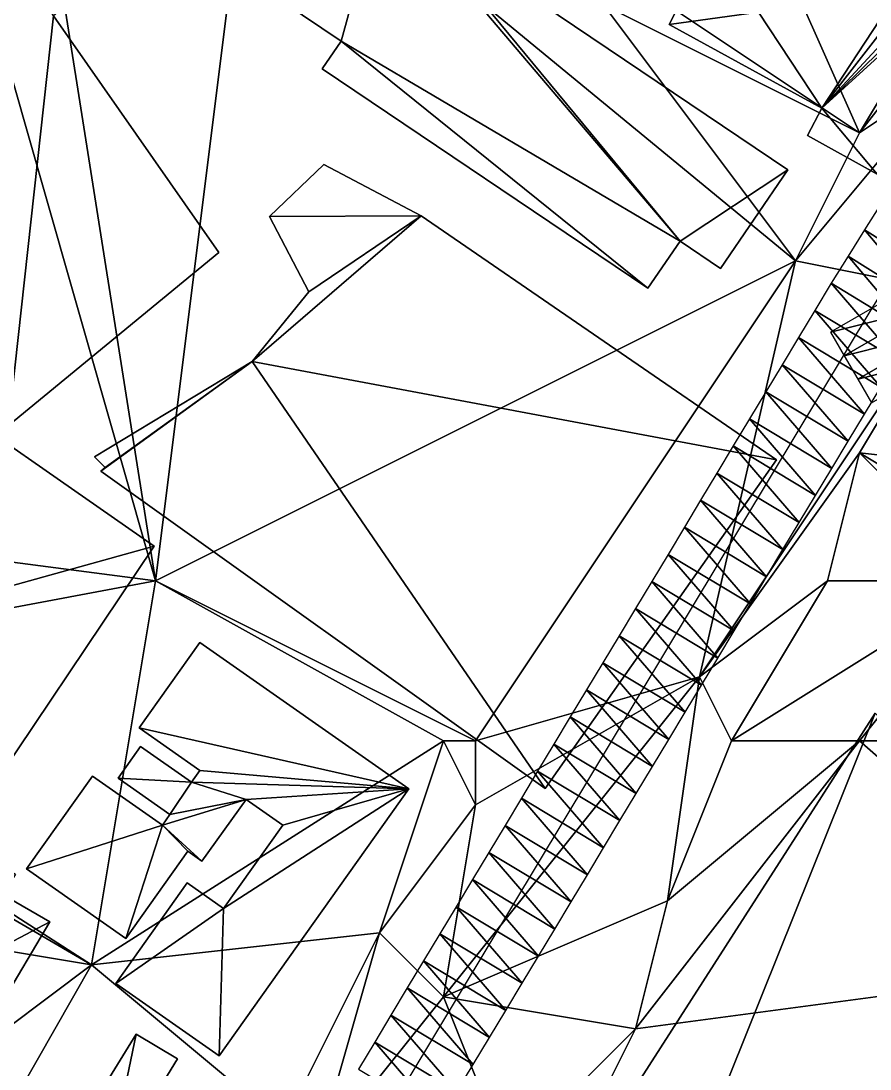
# Model space of a CAD drawing. Header units: metres. Extents: x -1103 to 901, y -902 to 905.
# Drawn here: x -820.4 to -767.3, y 45.5 to 111 of the extents above; entities that cross this region are included whole.
import ezdxf

# ---------------------------------------------------------------- set-up
doc = ezdxf.new("R2010")
doc.units = ezdxf.units.M
for name, color, linetype in [('OSM_BUILDING_FOOTPRINTS', 7, 'CONTINUOUS'), ('OSM_BUILDING_ROOFS', 1, 'CONTINUOUS'), ('OSM_BUILDING_WALLS', 8, 'CONTINUOUS'), ('OSM_ROAD_AXES', 2, 'CONTINUOUS'), ('OSM_ROAD_SURFACE', 9, 'CONTINUOUS'), ('OSM_TERRAIN', 3, 'CONTINUOUS')]:
    doc.layers.add(name, color=color, linetype=linetype)

msp = doc.modelspace()

# ---------------------------------------------------------------- linework, layer by layer
at = {"layer": 'OSM_BUILDING_FOOTPRINTS'}
for points in [[(-777.399, 122.86, 14.287), (-771.297, 129.617, 14.287), (-771.706, 130.203, 14.287), (-767.075, 135.025, 14.287), (-756.983, 125.293, 14.287), (-757.734, 124.795, 14.287), (-756.496, 123.38, 14.287), (-756.22, 120.814, 14.287), (-756.96, 118.724, 14.287), (-756.275, 118.403, 14.287), (-766.897, 101.428, 14.287), (-771.253, 103.827, 14.287), (-770.346, 105.541, 14.287), (-779.886, 110.772, 14.287), (-778.15, 114.201, 14.287), (-774.304, 111.535, 14.287), (-769.341, 120.781, 14.287), (-771.551, 123.402, 14.287), (-774.613, 120.349, 14.287), (-777.399, 122.86, 14.287)], [(-867.453, 95.2, 15.002), (-826.787, 125.635, 15.002), (-815.623, 113.559, 15.002), (-818.375, 111.314, 15.002), (-808.028, 96.517, 15.002), (-821.182, 85.712, 15.002), (-828.456, 91.241, 15.002), (-838.315, 87.835, 15.002), (-843.654, 84.805, 15.002), (-846.683, 86.43, 15.002), (-850.618, 89.56, 15.002), (-851.956, 88.399, 15.002), (-860.202, 87.602, 15.002), (-867.453, 95.2, 15.002)], [(-805.641, 125.27, 15.028), (-797.406, 119.719, 15.028), (-797.804, 119.133, 15.028), (-795.859, 117.817, 15.028), (-796.024, 117.573, 15.028), (-772.48, 101.682, 15.028), (-776.691, 95.522, 15.028), (-779.2, 97.225, 15.028), (-781.223, 94.283, 15.028), (-801.573, 108.007, 15.028), (-800.401, 109.732, 15.028), (-811.256, 117.064, 15.028), (-805.641, 125.27, 15.028)], [(-801.474, 102.013, 15.056), (-795.394, 98.806, 15.056), (-773.187, 83.556, 15.056), (-787.645, 63.019, 15.056), (-815.401, 82.859, 15.056), (-815.147, 83.091, 15.056), (-815.799, 83.744, 15.056), (-805.961, 89.716, 15.056), (-802.413, 94.062, 15.056), (-804.867, 98.762, 15.056), (-801.474, 102.013, 15.056)], [(-831.606, 77.959, 15.004), (-827.969, 83.113, 15.004), (-831.186, 85.347, 15.004), (-828.29, 89.45, 15.004), (-812.085, 78.17, 15.004), (-823.879, 60.619, 15.004), (-830.71, 65.043, 15.004), (-826.41, 74.177, 15.004), (-831.606, 77.959, 15.004)], [(-809.233, 72.154, 14.989), (-796.167, 62.997, 14.989), (-808.017, 46.309, 14.989), (-814.483, 50.832, 14.989), (-810.017, 57.114, 14.989), (-807.74, 55.521, 14.989), (-804.037, 60.73, 14.989), (-806.337, 62.333, 14.989), (-809.089, 58.474, 14.989), (-809.973, 59.093, 14.989), (-813.842, 53.652, 14.989), (-820.054, 57.998, 14.989), (-815.942, 63.793, 14.989), (-811.565, 60.73, 14.989), (-811.09, 61.393, 14.989), (-814.328, 63.66, 14.989), (-812.925, 65.64, 14.989), (-809.741, 63.417, 14.989), (-809.222, 64.147, 14.989), (-813.024, 66.812, 14.989), (-809.233, 72.154, 14.989)], [(-795.968, 22.577, 15.032), (-767.019, 67.731, 15.032), (-749.354, 50.38, 15.032), (-788.241, 14.869, 15.032), (-795.968, 22.577, 15.032)], [(-838.083, 65.562, 15.067), (-830.191, 60.951, 15.067), (-828.964, 63.019, 15.067), (-826.454, 61.559, 15.067), (-827.593, 59.646, 15.067), (-825.504, 58.429, 15.067), (-824.619, 59.922, 15.067), (-820.751, 57.655, 15.067), (-821.513, 56.372, 15.067), (-818.606, 54.68, 15.067), (-821.712, 49.427, 15.067), (-824.973, 51.329, 15.067), (-826.123, 49.383, 15.067), (-828.93, 51.02, 15.067), (-828.179, 52.292, 15.067), (-834.966, 56.262, 15.067), (-835.994, 54.536, 15.067), (-838.636, 56.085, 15.067), (-837.331, 58.285, 15.067), (-841.09, 60.486, 15.067), (-838.083, 65.562, 15.067)], [(-810.614, 46.11, 14.945), (-815.013, 38.932, 14.945), (-818.451, 41.023, 14.945), (-816.55, 44.119, 14.945), (-815.699, 43.599, 14.945), (-813.201, 47.669, 14.945), (-810.614, 46.11, 14.945)]]:
    msp.add_polyline3d(points, close=True, dxfattribs=at)
at = {"layer": 'OSM_BUILDING_ROOFS'}
for points in [[(-818.375, 111.314, 29.802), (-826.787, 125.635, 29.802), (-821.182, 85.712, 29.802)], [(-757.734, 124.795, 35.487), (-774.304, 111.535, 35.487), (-770.346, 105.541, 35.487)], [(-770.346, 105.541, 35.487), (-756.496, 123.38, 35.487), (-757.734, 124.795, 35.487)], [(-770.346, 105.541, 35.487), (-756.22, 120.814, 35.487), (-756.496, 123.38, 35.487)], [(-770.346, 105.541, 35.487), (-756.96, 118.724, 35.487), (-756.22, 120.814, 35.487)], [(-797.804, 119.133, 23.428), (-811.256, 117.064, 23.428), (-800.401, 109.732, 23.428)], [(-797.804, 119.133, 23.428), (-800.401, 109.732, 23.428), (-779.2, 97.225, 23.428)], [(-797.804, 119.133, 23.428), (-779.2, 97.225, 23.428), (-796.024, 117.573, 23.428)], [(-770.346, 105.541, 35.487), (-756.275, 118.403, 35.487), (-756.96, 118.724, 35.487)], [(-770.346, 105.541, 35.487), (-766.897, 101.428, 35.487), (-756.275, 118.403, 35.487)], [(-779.2, 97.225, 23.428), (-772.48, 101.682, 23.428), (-796.024, 117.573, 23.428)], [(-774.304, 111.535, 35.487), (-778.15, 114.201, 35.487), (-779.886, 110.772, 35.487)], [(-774.304, 111.535, 35.487), (-779.886, 110.772, 35.487), (-770.346, 105.541, 35.487)], [(-821.182, 85.712, 29.802), (-808.028, 96.517, 29.802), (-818.375, 111.314, 29.802)], [(-800.401, 109.732, 23.428), (-801.573, 108.007, 23.428), (-781.223, 94.283, 23.428)], [(-800.401, 109.732, 23.428), (-781.223, 94.283, 23.428), (-779.2, 97.225, 23.428)], [(-770.346, 105.541, 35.487), (-771.253, 103.827, 35.487), (-766.897, 101.428, 35.487)], [(-795.394, 98.806, 39.456), (-801.474, 102.013, 39.456), (-804.867, 98.762, 39.456)], [(-779.2, 97.225, 23.428), (-776.691, 95.522, 23.428), (-772.48, 101.682, 23.428)], [(-795.394, 98.806, 39.456), (-802.413, 94.062, 39.456), (-805.961, 89.716, 39.456)], [(-805.961, 89.716, 39.456), (-773.187, 83.556, 39.456), (-795.394, 98.806, 39.456)], [(-795.394, 98.806, 39.456), (-804.867, 98.762, 39.456), (-802.413, 94.062, 39.456)], [(-826.41, 74.177, 26.604), (-812.085, 78.17, 26.604), (-828.29, 89.45, 26.604)], [(-805.961, 89.716, 39.456), (-815.799, 83.744, 39.456), (-815.147, 83.091, 39.456)], [(-805.961, 89.716, 39.456), (-815.147, 83.091, 39.456), (-815.401, 82.859, 39.456)], [(-805.961, 89.716, 39.456), (-815.401, 82.859, 39.456), (-787.645, 63.019, 39.456)], [(-805.961, 89.716, 39.456), (-787.645, 63.019, 39.456), (-773.187, 83.556, 39.456)], [(-826.41, 74.177, 26.604), (-823.879, 60.619, 26.604), (-812.085, 78.17, 26.604)], [(-796.167, 62.997, 26.589), (-809.233, 72.154, 26.589), (-813.024, 66.812, 26.589)], [(-767.019, 67.731, 49.032), (-795.968, 22.577, 49.032), (-788.241, 14.869, 49.032)], [(-767.019, 67.731, 49.032), (-788.241, 14.869, 49.032), (-749.354, 50.38, 49.032)], [(-796.167, 62.997, 26.589), (-813.024, 66.812, 26.589), (-809.222, 64.147, 26.589)], [(-809.741, 63.417, 26.589), (-812.925, 65.64, 26.589), (-814.328, 63.66, 26.589)], [(-811.565, 60.73, 26.589), (-815.942, 63.793, 26.589), (-820.054, 57.998, 26.589)], [(-809.741, 63.417, 26.589), (-814.328, 63.66, 26.589), (-811.09, 61.393, 26.589)], [(-796.167, 62.997, 26.589), (-809.222, 64.147, 26.589), (-809.741, 63.417, 26.589)], [(-809.741, 63.417, 26.589), (-811.09, 61.393, 26.589), (-806.337, 62.333, 26.589)], [(-806.337, 62.333, 26.589), (-796.167, 62.997, 26.589), (-809.741, 63.417, 26.589)], [(-807.74, 55.521, 26.589), (-808.017, 46.309, 26.589), (-796.167, 62.997, 26.589)], [(-804.037, 60.73, 26.589), (-807.74, 55.521, 26.589), (-796.167, 62.997, 26.589)], [(-806.337, 62.333, 26.589), (-804.037, 60.73, 26.589), (-796.167, 62.997, 26.589)], [(-811.565, 60.73, 26.589), (-809.089, 58.474, 26.589), (-806.337, 62.333, 26.589)], [(-811.09, 61.393, 26.589), (-811.565, 60.73, 26.589), (-806.337, 62.333, 26.589)], [(-811.565, 60.73, 26.589), (-820.054, 57.998, 26.589), (-813.842, 53.652, 26.589)], [(-811.565, 60.73, 26.589), (-813.842, 53.652, 26.589), (-809.973, 59.093, 26.589)], [(-811.565, 60.73, 26.589), (-809.973, 59.093, 26.589), (-809.089, 58.474, 26.589)], [(-807.74, 55.521, 26.589), (-810.017, 57.114, 26.589), (-814.483, 50.832, 26.589)], [(-824.973, 51.329, 39.467), (-818.606, 54.68, 39.467), (-821.513, 56.372, 39.467)], [(-807.74, 55.521, 26.589), (-814.483, 50.832, 26.589), (-808.017, 46.309, 26.589)], [(-824.973, 51.329, 39.467), (-821.712, 49.427, 39.467), (-818.606, 54.68, 39.467)], [(-815.013, 38.932, 24.945), (-813.201, 47.669, 24.945), (-815.699, 43.599, 24.945)], [(-815.013, 38.932, 24.945), (-810.614, 46.11, 24.945), (-813.201, 47.669, 24.945)]]:
    msp.add_3dface(points, dxfattribs=at)
at = {"layer": 'OSM_BUILDING_WALLS'}
for points in [[(-772.48, 101.682, 15.028), (-796.024, 117.573, 15.028), (-796.024, 117.573, 23.428)], [(-772.48, 101.682, 15.028), (-796.024, 117.573, 23.428), (-772.48, 101.682, 23.428)], [(-811.256, 117.064, 15.028), (-800.401, 109.732, 15.028), (-800.401, 109.732, 23.428)], [(-811.256, 117.064, 15.028), (-800.401, 109.732, 23.428), (-811.256, 117.064, 23.428)], [(-778.15, 114.201, 14.287), (-779.886, 110.772, 14.287), (-779.886, 110.772, 35.487)], [(-778.15, 114.201, 14.287), (-779.886, 110.772, 35.487), (-778.15, 114.201, 35.487)], [(-808.028, 96.517, 15.002), (-818.375, 111.314, 15.002), (-818.375, 111.314, 29.802)], [(-808.028, 96.517, 15.002), (-818.375, 111.314, 29.802), (-808.028, 96.517, 29.802)], [(-779.886, 110.772, 14.287), (-770.346, 105.541, 14.287), (-770.346, 105.541, 35.487)], [(-779.886, 110.772, 14.287), (-770.346, 105.541, 35.487), (-779.886, 110.772, 35.487)], [(-800.401, 109.732, 15.028), (-801.573, 108.007, 15.028), (-801.573, 108.007, 23.428)], [(-800.401, 109.732, 15.028), (-801.573, 108.007, 23.428), (-800.401, 109.732, 23.428)], [(-801.573, 108.007, 15.028), (-781.223, 94.283, 15.028), (-781.223, 94.283, 23.428)], [(-801.573, 108.007, 15.028), (-781.223, 94.283, 23.428), (-801.573, 108.007, 23.428)], [(-770.346, 105.541, 14.287), (-771.253, 103.827, 14.287), (-771.253, 103.827, 35.487)], [(-770.346, 105.541, 14.287), (-771.253, 103.827, 35.487), (-770.346, 105.541, 35.487)], [(-771.253, 103.827, 14.287), (-766.897, 101.428, 14.287), (-766.897, 101.428, 35.487)], [(-771.253, 103.827, 14.287), (-766.897, 101.428, 35.487), (-771.253, 103.827, 35.487)], [(-801.474, 102.013, 15.056), (-804.867, 98.762, 15.056), (-804.867, 98.762, 39.456)], [(-801.474, 102.013, 15.056), (-804.867, 98.762, 39.456), (-801.474, 102.013, 39.456)], [(-795.394, 98.806, 15.056), (-801.474, 102.013, 15.056), (-801.474, 102.013, 39.456)], [(-795.394, 98.806, 15.056), (-801.474, 102.013, 39.456), (-795.394, 98.806, 39.456)], [(-776.691, 95.522, 15.028), (-772.48, 101.682, 15.028), (-772.48, 101.682, 23.428)], [(-776.691, 95.522, 15.028), (-772.48, 101.682, 23.428), (-776.691, 95.522, 23.428)], [(-804.867, 98.762, 15.056), (-802.413, 94.062, 15.056), (-802.413, 94.062, 39.456)], [(-804.867, 98.762, 15.056), (-802.413, 94.062, 39.456), (-804.867, 98.762, 39.456)], [(-773.187, 83.556, 15.056), (-795.394, 98.806, 15.056), (-795.394, 98.806, 39.456)], [(-773.187, 83.556, 15.056), (-795.394, 98.806, 39.456), (-773.187, 83.556, 39.456)], [(-781.223, 94.283, 15.028), (-779.2, 97.225, 15.028), (-779.2, 97.225, 23.428)], [(-781.223, 94.283, 15.028), (-779.2, 97.225, 23.428), (-781.223, 94.283, 23.428)], [(-779.2, 97.225, 15.028), (-776.691, 95.522, 15.028), (-776.691, 95.522, 23.428)], [(-779.2, 97.225, 15.028), (-776.691, 95.522, 23.428), (-779.2, 97.225, 23.428)], [(-821.182, 85.712, 15.002), (-808.028, 96.517, 15.002), (-808.028, 96.517, 29.802)], [(-821.182, 85.712, 15.002), (-808.028, 96.517, 29.802), (-821.182, 85.712, 29.802)], [(-802.413, 94.062, 15.056), (-805.961, 89.716, 15.056), (-805.961, 89.716, 39.456)], [(-802.413, 94.062, 15.056), (-805.961, 89.716, 39.456), (-802.413, 94.062, 39.456)], [(-812.085, 78.17, 15.004), (-828.29, 89.45, 15.004), (-828.29, 89.45, 26.604)], [(-812.085, 78.17, 15.004), (-828.29, 89.45, 26.604), (-812.085, 78.17, 26.604)], [(-805.961, 89.716, 15.056), (-815.799, 83.744, 15.056), (-815.799, 83.744, 39.456)], [(-805.961, 89.716, 15.056), (-815.799, 83.744, 39.456), (-805.961, 89.716, 39.456)], [(-815.799, 83.744, 15.056), (-815.147, 83.091, 15.056), (-815.147, 83.091, 39.456)], [(-815.799, 83.744, 15.056), (-815.147, 83.091, 39.456), (-815.799, 83.744, 39.456)], [(-787.645, 63.019, 15.056), (-773.187, 83.556, 15.056), (-773.187, 83.556, 39.456)], [(-787.645, 63.019, 15.056), (-773.187, 83.556, 39.456), (-787.645, 63.019, 39.456)], [(-815.147, 83.091, 15.056), (-815.401, 82.859, 15.056), (-815.401, 82.859, 39.456)], [(-815.147, 83.091, 15.056), (-815.401, 82.859, 39.456), (-815.147, 83.091, 39.456)], [(-815.401, 82.859, 15.056), (-787.645, 63.019, 15.056), (-787.645, 63.019, 39.456)], [(-815.401, 82.859, 15.056), (-787.645, 63.019, 39.456), (-815.401, 82.859, 39.456)], [(-823.879, 60.619, 15.004), (-812.085, 78.17, 15.004), (-812.085, 78.17, 26.604)], [(-823.879, 60.619, 15.004), (-812.085, 78.17, 26.604), (-823.879, 60.619, 26.604)], [(-809.233, 72.154, 14.989), (-813.024, 66.812, 14.989), (-813.024, 66.812, 26.589)], [(-809.233, 72.154, 14.989), (-813.024, 66.812, 26.589), (-809.233, 72.154, 26.589)], [(-796.167, 62.997, 14.989), (-809.233, 72.154, 14.989), (-809.233, 72.154, 26.589)], [(-796.167, 62.997, 14.989), (-809.233, 72.154, 26.589), (-796.167, 62.997, 26.589)], [(-767.019, 67.731, 15.032), (-795.968, 22.577, 15.032), (-795.968, 22.577, 49.032)], [(-767.019, 67.731, 15.032), (-795.968, 22.577, 49.032), (-767.019, 67.731, 49.032)], [(-813.024, 66.812, 14.989), (-809.222, 64.147, 14.989), (-809.222, 64.147, 26.589)], [(-813.024, 66.812, 14.989), (-809.222, 64.147, 26.589), (-813.024, 66.812, 26.589)], [(-812.925, 65.64, 14.989), (-814.328, 63.66, 14.989), (-814.328, 63.66, 26.589)], [(-812.925, 65.64, 14.989), (-814.328, 63.66, 26.589), (-812.925, 65.64, 26.589)], [(-809.741, 63.417, 14.989), (-812.925, 65.64, 14.989), (-812.925, 65.64, 26.589)], [(-809.741, 63.417, 14.989), (-812.925, 65.64, 26.589), (-809.741, 63.417, 26.589)], [(-815.942, 63.793, 14.989), (-820.054, 57.998, 14.989), (-820.054, 57.998, 26.589)], [(-815.942, 63.793, 14.989), (-820.054, 57.998, 26.589), (-815.942, 63.793, 26.589)], [(-811.565, 60.73, 14.989), (-815.942, 63.793, 14.989), (-815.942, 63.793, 26.589)], [(-811.565, 60.73, 14.989), (-815.942, 63.793, 26.589), (-811.565, 60.73, 26.589)], [(-814.328, 63.66, 14.989), (-811.09, 61.393, 14.989), (-811.09, 61.393, 26.589)], [(-814.328, 63.66, 14.989), (-811.09, 61.393, 26.589), (-814.328, 63.66, 26.589)], [(-809.222, 64.147, 14.989), (-809.741, 63.417, 14.989), (-809.741, 63.417, 26.589)], [(-809.222, 64.147, 14.989), (-809.741, 63.417, 26.589), (-809.222, 64.147, 26.589)], [(-808.017, 46.309, 14.989), (-796.167, 62.997, 14.989), (-796.167, 62.997, 26.589)], [(-808.017, 46.309, 14.989), (-796.167, 62.997, 26.589), (-808.017, 46.309, 26.589)], [(-809.089, 58.474, 14.989), (-806.337, 62.333, 14.989), (-806.337, 62.333, 26.589)], [(-809.089, 58.474, 14.989), (-806.337, 62.333, 26.589), (-809.089, 58.474, 26.589)], [(-806.337, 62.333, 14.989), (-804.037, 60.73, 14.989), (-804.037, 60.73, 26.589)], [(-806.337, 62.333, 14.989), (-804.037, 60.73, 26.589), (-806.337, 62.333, 26.589)], [(-811.09, 61.393, 14.989), (-811.565, 60.73, 14.989), (-811.565, 60.73, 26.589)], [(-811.09, 61.393, 14.989), (-811.565, 60.73, 26.589), (-811.09, 61.393, 26.589)], [(-804.037, 60.73, 14.989), (-807.74, 55.521, 14.989), (-807.74, 55.521, 26.589)], [(-804.037, 60.73, 14.989), (-807.74, 55.521, 26.589), (-804.037, 60.73, 26.589)], [(-813.842, 53.652, 14.989), (-809.973, 59.093, 14.989), (-809.973, 59.093, 26.589)], [(-813.842, 53.652, 14.989), (-809.973, 59.093, 26.589), (-813.842, 53.652, 26.589)], [(-809.973, 59.093, 14.989), (-809.089, 58.474, 14.989), (-809.089, 58.474, 26.589)], [(-809.973, 59.093, 14.989), (-809.089, 58.474, 26.589), (-809.973, 59.093, 26.589)], [(-820.054, 57.998, 14.989), (-813.842, 53.652, 14.989), (-813.842, 53.652, 26.589)], [(-820.054, 57.998, 14.989), (-813.842, 53.652, 26.589), (-820.054, 57.998, 26.589)], [(-810.017, 57.114, 14.989), (-814.483, 50.832, 14.989), (-814.483, 50.832, 26.589)], [(-810.017, 57.114, 14.989), (-814.483, 50.832, 26.589), (-810.017, 57.114, 26.589)], [(-807.74, 55.521, 14.989), (-810.017, 57.114, 14.989), (-810.017, 57.114, 26.589)], [(-807.74, 55.521, 14.989), (-810.017, 57.114, 26.589), (-807.74, 55.521, 26.589)], [(-818.606, 54.68, 15.067), (-821.513, 56.372, 15.067), (-821.513, 56.372, 39.467)], [(-818.606, 54.68, 15.067), (-821.513, 56.372, 39.467), (-818.606, 54.68, 39.467)], [(-821.712, 49.427, 15.067), (-818.606, 54.68, 15.067), (-818.606, 54.68, 39.467)], [(-821.712, 49.427, 15.067), (-818.606, 54.68, 39.467), (-821.712, 49.427, 39.467)], [(-814.483, 50.832, 14.989), (-808.017, 46.309, 14.989), (-808.017, 46.309, 26.589)], [(-814.483, 50.832, 14.989), (-808.017, 46.309, 26.589), (-814.483, 50.832, 26.589)], [(-788.241, 14.869, 15.032), (-749.354, 50.38, 15.032), (-749.354, 50.38, 49.032)], [(-788.241, 14.869, 15.032), (-749.354, 50.38, 49.032), (-788.241, 14.869, 49.032)], [(-813.201, 47.669, 14.945), (-815.699, 43.599, 14.945), (-815.699, 43.599, 24.945)], [(-813.201, 47.669, 14.945), (-815.699, 43.599, 24.945), (-813.201, 47.669, 24.945)], [(-810.614, 46.11, 14.945), (-813.201, 47.669, 14.945), (-813.201, 47.669, 24.945)], [(-810.614, 46.11, 14.945), (-813.201, 47.669, 24.945), (-810.614, 46.11, 24.945)], [(-815.013, 38.932, 14.945), (-810.614, 46.11, 14.945), (-810.614, 46.11, 24.945)], [(-815.013, 38.932, 14.945), (-810.614, 46.11, 24.945), (-815.013, 38.932, 24.945)]]:
    msp.add_3dface(points, dxfattribs=at)
at = {"layer": 'OSM_ROAD_AXES'}
msp.add_polyline3d([(-809.409, 22.466, 16.407), (-808.967, 23.594, 16.412), (-767.207, 93.045, 16.894), (-747.532, 124.397, 16.044)], dxfattribs=at)
at = {"layer": 'OSM_ROAD_SURFACE'}
for points in [[(-762.595, 94.75, 16.837), (-766.641, 99.59, 16.764), (-767.677, 97.94, 16.838)], [(-763.63, 93.1, 16.886), (-767.677, 97.94, 16.838), (-768.712, 96.29, 16.911)], [(-763.63, 93.1, 16.886), (-762.595, 94.75, 16.837), (-767.677, 97.94, 16.838)], [(-764.651, 91.475, 16.921), (-768.712, 96.29, 16.911), (-769.763, 94.615, 16.967)], [(-764.651, 91.475, 16.921), (-763.63, 93.1, 16.886), (-768.712, 96.29, 16.911)], [(-765.654, 89.805, 16.957), (-769.763, 94.615, 16.967), (-770.796, 92.897, 17.003)], [(-763.757, 93.064, 16.888), (-764.606, 94.541, 16.884), (-769.807, 91.549, 17.003)], [(-765.654, 89.805, 16.957), (-764.651, 91.475, 16.921), (-769.763, 94.615, 16.967)], [(-763.757, 93.064, 16.888), (-769.807, 91.549, 17.003), (-768.958, 90.073, 17.007)], [(-762.908, 91.588, 16.936), (-763.757, 93.064, 16.888), (-768.958, 90.073, 17.007)], [(-766.673, 88.111, 16.993), (-770.796, 92.897, 17.003), (-771.815, 91.203, 17.039)], [(-766.673, 88.111, 16.993), (-765.654, 89.805, 16.957), (-770.796, 92.897, 17.003)], [(-767.691, 86.417, 17.029), (-771.815, 91.203, 17.039), (-772.833, 89.509, 17.076)], [(-767.691, 86.417, 17.029), (-766.673, 88.111, 16.993), (-771.815, 91.203, 17.039)], [(-762.908, 91.588, 16.936), (-768.958, 90.073, 17.007), (-768.109, 88.596, 17.01)], [(-762.058, 90.112, 16.992), (-762.908, 91.588, 16.936), (-768.109, 88.596, 17.01)], [(-762.058, 90.112, 16.992), (-768.109, 88.596, 17.01), (-767.259, 87.12, 17.014)], [(-768.71, 84.723, 17.065), (-772.833, 89.509, 17.076), (-773.852, 87.815, 17.112)], [(-768.71, 84.723, 17.065), (-767.691, 86.417, 17.029), (-772.833, 89.509, 17.076)], [(-769.729, 83.029, 17.102), (-773.852, 87.815, 17.112), (-774.871, 86.121, 17.124)], [(-769.729, 83.029, 17.102), (-768.71, 84.723, 17.065), (-773.852, 87.815, 17.112)], [(-770.747, 81.335, 17.138), (-774.871, 86.121, 17.124), (-775.889, 84.427, 17.135)], [(-770.747, 81.335, 17.138), (-769.729, 83.029, 17.102), (-774.871, 86.121, 17.124)], [(-771.766, 79.641, 17.174), (-775.889, 84.427, 17.135), (-776.908, 82.733, 17.147)], [(-771.766, 79.641, 17.174), (-770.747, 81.335, 17.138), (-775.889, 84.427, 17.135)], [(-772.784, 77.947, 17.21), (-776.908, 82.733, 17.147), (-777.926, 81.039, 17.158)], [(-772.784, 77.947, 17.21), (-771.766, 79.641, 17.174), (-776.908, 82.733, 17.147)], [(-773.803, 76.254, 17.252), (-777.926, 81.039, 17.158), (-778.945, 79.345, 17.169)], [(-773.803, 76.254, 17.252), (-772.784, 77.947, 17.21), (-777.926, 81.039, 17.158)], [(-774.821, 74.56, 17.312), (-778.945, 79.345, 17.169), (-779.963, 77.651, 17.18)], [(-774.821, 74.56, 17.312), (-773.803, 76.254, 17.252), (-778.945, 79.345, 17.169)], [(-775.84, 72.866, 17.364), (-779.963, 77.651, 17.18), (-780.982, 75.958, 17.191)], [(-775.84, 72.866, 17.364), (-774.821, 74.56, 17.312), (-779.963, 77.651, 17.18)], [(-776.858, 71.172, 17.409), (-780.982, 75.958, 17.191), (-782, 74.264, 17.202)], [(-776.858, 71.172, 17.409), (-775.84, 72.866, 17.364), (-780.982, 75.958, 17.191)], [(-777.877, 69.478, 17.444), (-782, 74.264, 17.202), (-783.019, 72.57, 17.214)], [(-777.877, 69.478, 17.444), (-776.858, 71.172, 17.409), (-782, 74.264, 17.202)], [(-778.895, 67.784, 17.413), (-783.019, 72.57, 17.214), (-784.037, 70.876, 17.225)], [(-778.895, 67.784, 17.413), (-777.877, 69.478, 17.444), (-783.019, 72.57, 17.214)], [(-779.914, 66.09, 17.404), (-784.037, 70.876, 17.225), (-785.056, 69.182, 17.236)], [(-779.914, 66.09, 17.404), (-778.895, 67.784, 17.413), (-784.037, 70.876, 17.225)], [(-780.932, 64.396, 17.394), (-785.056, 69.182, 17.236), (-786.074, 67.488, 17.265)], [(-780.932, 64.396, 17.394), (-779.914, 66.09, 17.404), (-785.056, 69.182, 17.236)], [(-781.951, 62.702, 17.384), (-786.074, 67.488, 17.265), (-787.093, 65.794, 17.395)], [(-781.951, 62.702, 17.384), (-780.932, 64.396, 17.394), (-786.074, 67.488, 17.265)], [(-782.969, 61.008, 17.374), (-787.093, 65.794, 17.395), (-788.112, 64.1, 17.505)], [(-782.969, 61.008, 17.374), (-781.951, 62.702, 17.384), (-787.093, 65.794, 17.395)], [(-783.988, 59.314, 17.365), (-788.112, 64.1, 17.505), (-789.13, 62.406, 17.448)], [(-783.988, 59.314, 17.365), (-782.969, 61.008, 17.374), (-788.112, 64.1, 17.505)], [(-785.007, 57.62, 17.355), (-789.13, 62.406, 17.448), (-790.149, 60.712, 17.392)], [(-785.007, 57.62, 17.355), (-783.988, 59.314, 17.365), (-789.13, 62.406, 17.448)], [(-786.025, 55.926, 17.345), (-790.149, 60.712, 17.392), (-791.167, 59.018, 17.335)], [(-786.025, 55.926, 17.345), (-785.007, 57.62, 17.355), (-790.149, 60.712, 17.392)], [(-787.044, 54.232, 17.335), (-791.167, 59.018, 17.335), (-792.186, 57.324, 17.279)], [(-787.044, 54.232, 17.335), (-786.025, 55.926, 17.345), (-791.167, 59.018, 17.335)], [(-788.062, 52.539, 17.325), (-792.186, 57.324, 17.279), (-793.204, 55.63, 17.216)], [(-788.062, 52.539, 17.325), (-787.044, 54.232, 17.335), (-792.186, 57.324, 17.279)], [(-789.081, 50.845, 17.222), (-793.204, 55.63, 17.216), (-794.223, 53.936, 17.129)], [(-789.081, 50.845, 17.222), (-788.062, 52.539, 17.325), (-793.204, 55.63, 17.216)], [(-790.099, 49.151, 17.114), (-794.223, 53.936, 17.129), (-795.241, 52.243, 17.042)], [(-790.099, 49.151, 17.114), (-789.081, 50.845, 17.222), (-794.223, 53.936, 17.129)], [(-791.118, 47.457, 16.972), (-795.241, 52.243, 17.042), (-796.26, 50.549, 16.973)], [(-791.118, 47.457, 16.972), (-790.099, 49.151, 17.114), (-795.241, 52.243, 17.042)], [(-792.136, 45.763, 16.83), (-796.26, 50.549, 16.973), (-797.278, 48.855, 16.916)], [(-792.136, 45.763, 16.83), (-791.118, 47.457, 16.972), (-796.26, 50.549, 16.973)], [(-793.155, 44.069, 16.771), (-797.278, 48.855, 16.916), (-798.297, 47.161, 16.858)], [(-793.155, 44.069, 16.771), (-792.136, 45.763, 16.83), (-797.278, 48.855, 16.916)], [(-794.173, 42.375, 16.722), (-798.297, 47.161, 16.858), (-799.315, 45.467, 16.801)], [(-794.173, 42.375, 16.722), (-793.155, 44.069, 16.771), (-798.297, 47.161, 16.858)]]:
    msp.add_3dface(points, dxfattribs=at)
at = {"layer": 'OSM_TERRAIN'}
for points in [[(-812, 76, 17.032), (-806, 124, 17.06), (-818, 114, 17.275)], [(-812, 76, 17.032), (-772, 96, 16.936), (-806, 124, 17.06)], [(-772, 96, 16.936), (-784, 112, 17.07), (-806, 124, 17.06)], [(-768, 104, 16.73), (-756, 124, 16.562), (-776, 122, 16.73)], [(-768, 104, 16.73), (-754, 122, 16.129), (-756, 124, 16.562)], [(-780, 112, 16.781), (-768, 104, 16.73), (-776, 122, 16.73)], [(-762, 108, 16.353), (-754, 122, 16.129), (-768, 104, 16.73)], [(-858, 82, 17.115), (-812, 76, 17.032), (-824, 118, 17.017)], [(-812, 76, 17.032), (-818, 114, 17.275), (-824, 118, 17.017)], [(-772, 96, 16.936), (-768, 104, 16.73), (-784, 112, 17.07)], [(-784, 112, 17.07), (-768, 104, 16.73), (-780, 112, 16.781)], [(-772, 96, 16.936), (-762, 94, 16.799), (-762, 108, 16.353)], [(-772, 96, 16.936), (-762, 108, 16.353), (-768, 104, 16.73)], [(-812, 76, 17.032), (-792, 66, 17.087), (-772, 96, 16.936)], [(-792, 66, 17.087), (-778, 70, 17.337), (-772, 96, 16.936)], [(-778, 70, 17.337), (-762, 94, 16.799), (-772, 96, 16.936)], [(-768, 84, 17.157), (-762, 94, 16.799), (-778, 70, 17.337)], [(-750, 82, 17.258), (-762, 94, 16.799), (-768, 84, 17.157)], [(-770, 76, 17.716), (-768, 84, 17.157), (-778, 70, 17.337)], [(-770, 76, 17.716), (-760, 76, 17.852), (-768, 84, 17.157)], [(-760, 76, 17.852), (-758, 78, 17.29), (-768, 84, 17.157)], [(-768, 84, 17.157), (-758, 78, 17.29), (-750, 82, 17.258)], [(-812, 76, 17.032), (-858, 82, 17.115), (-844, 70, 17.089)], [(-816, 52, 17.136), (-812, 76, 17.032), (-844, 70, 17.089)], [(-816, 52, 17.136), (-794, 66, 17.273), (-812, 76, 17.032)], [(-794, 66, 17.273), (-792, 66, 17.087), (-812, 76, 17.032)], [(-776, 66, 17.988), (-770, 76, 17.716), (-778, 70, 17.337)], [(-776, 66, 17.988), (-768, 66, 17.544), (-760, 76, 17.852)], [(-776, 66, 17.988), (-760, 76, 17.852), (-770, 76, 17.716)], [(-768, 66, 17.544), (-760, 66, 17.945), (-760, 76, 17.852)], [(-840, 66, 17.379), (-816, 52, 17.136), (-844, 70, 17.089)], [(-794, 50, 16.861), (-778, 70, 17.337), (-792, 62, 17.511)], [(-794, 50, 16.861), (-780, 56, 17.838), (-778, 70, 17.337)], [(-792, 62, 17.511), (-778, 70, 17.337), (-792, 66, 17.087)], [(-780, 56, 17.838), (-776, 66, 17.988), (-778, 70, 17.337)], [(-828, 54, 17.44), (-816, 52, 17.136), (-840, 66, 17.379)], [(-816, 52, 17.136), (-798, 54, 17.106), (-794, 66, 17.273)], [(-798, 54, 17.106), (-792, 62, 17.511), (-794, 66, 17.273)], [(-792, 62, 17.511), (-792, 66, 17.087), (-794, 66, 17.273)], [(-782, 48, 17.516), (-752, 52, 17.594), (-768, 66, 17.544)], [(-782, 48, 17.516), (-768, 66, 17.544), (-780, 56, 17.838)], [(-780, 56, 17.838), (-768, 66, 17.544), (-776, 66, 17.988)], [(-752, 52, 17.594), (-760, 66, 17.945), (-768, 66, 17.544)], [(-794, 50, 16.861), (-792, 62, 17.511), (-798, 54, 17.106)], [(-794, 50, 16.861), (-782, 48, 17.516), (-780, 56, 17.838)], [(-824, 46, 18.018), (-816, 52, 17.136), (-828, 54, 17.44)], [(-816, 52, 17.136), (-804, 42, 16.836), (-798, 54, 17.106)], [(-802, 40, 16.555), (-798, 54, 17.106), (-804, 42, 16.836)], [(-802, 40, 16.555), (-794, 50, 16.861), (-798, 54, 17.106)], [(-804, 42, 16.836), (-816, 52, 17.136), (-824, 38, 17.035)], [(-824, 46, 18.018), (-824, 38, 17.035), (-816, 52, 17.136)], [(-796, 22, 17.387), (-762, 34, 17.596), (-752, 52, 17.594)], [(-790, 32, 17.525), (-796, 22, 17.387), (-752, 52, 17.594)], [(-790, 32, 17.525), (-752, 52, 17.594), (-782, 48, 17.516)], [(-790, 40, 16.644), (-794, 50, 16.861), (-802, 40, 16.555)], [(-790, 40, 16.644), (-782, 48, 17.516), (-794, 50, 16.861)], [(-790, 32, 17.525), (-782, 48, 17.516), (-790, 40, 16.644)]]:
    msp.add_3dface(points, dxfattribs=at)

doc.saveas('drawing.dxf')
